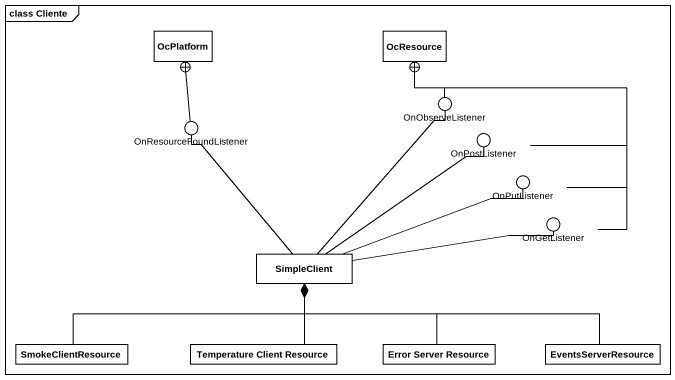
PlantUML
@startuml
mainframe class Cliente
allowmixing
hide circle
hide empty members
class OcPlatform
class OcResource
() OnObserveListener
() OnResourceFoundListener
() OnPostListener
() OnPutListener
() OnGetListener
class SimpleClient
class SmokeClientResource
class "Temperature Client Resource" as Temperature_Client_Resource
class "Error Server Resource" as Error_Server_Resource
class EventsServerResource
OnObserveListener -up-+ OcResource
OnResourceFoundListener -up-+ OcPlatform
OnPostListener -up-+ OcResource
OnPutListener -up-+ OcResource
OnGetListener -up-+ OcResource
SimpleClient -up- OnObserveListener
SimpleClient -up- OnResourceFoundListener
SimpleClient -up- OnPostListener
SimpleClient -right- OnPutListener
SimpleClient -right- OnGetListener
SimpleClient *-left- SmokeClientResource
SimpleClient *-- Temperature_Client_Resource
SimpleClient *-- Error_Server_Resource
SimpleClient *-right- EventsServerResource
@enduml
